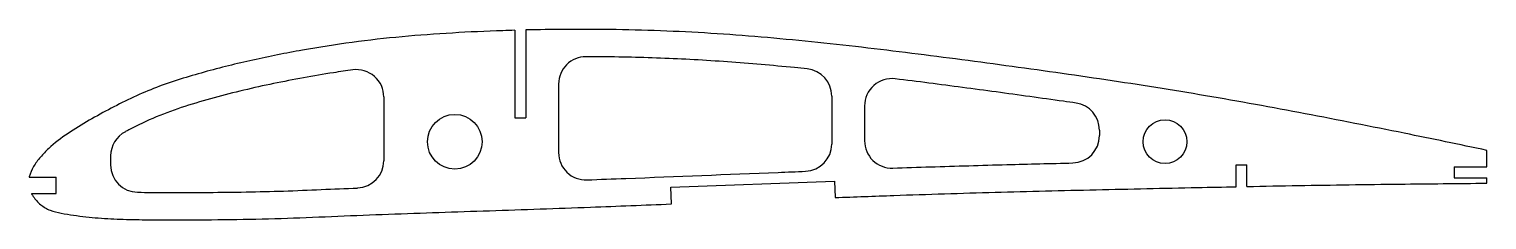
# Model space of a CAD drawing. Header units: millimetres. Extents: x 1 to 268, y -6 to 29.
import ezdxf

# ---------------------------------------------------------------- set-up
doc = ezdxf.new("R2010")
doc.units = ezdxf.units.MM

msp = doc.modelspace()

# ---------------------------------------------------------------- linework, layer by layer
at = {"color": 7, "linetype": 'Continuous', "lineweight": 25}
for p, q in [((90, 28.37), (90, 12.37)), ((92, 28.43), (92, 12.37)), ((66, 16.18), (66, 4.53)), ((98, 18.55), (98, 6.01)), ((148, 16.34), (148, 7.58)), ((154, 14.54), (154, 8.17)), ((90, 12.37), (92, 12.37)), ((197, 10.11), (197, 9.12)), ((16, 5.4), (16, 3.75)), ((267.91, 3.41), (267.91, 6.41)), ((222, -0.23), (222, 3.77)), ((222, 3.77), (224, 3.77)), ((224, -0.19), (224, 3.77)), ((261.91, 3.41), (261.91, 1.41)), ((261.91, 3.41), (267.91, 3.41)), ((1.08, 1.5), (6, 1.5)), ((6, -1.5), (6, 1.5)), ((118.52, -0.33), (148.5, 0.79)), ((148.5, 0.79), (148.61, -2.21)), ((261.91, 1.41), (267.91, 1.41)), ((267.91, 0.41), (267.91, 1.41)), ((1.52, -1.5), (6, -1.5)), ((118.64, -3.39), (118.52, -0.33))]:
    msp.add_line(p, q, dxfattribs=at)
for centre, radius in [((79, 8), 5), ((209, 8), 4)]:
    msp.add_circle(centre, radius, dxfattribs=at)
for centre, start, end in [((103, 18.55), 89.8717, 180), ((61, 16.18), 0, 97.7757), ((143, 16.34), 0, 84.2004), ((159, 14.54), 83.0086, 180), ((192, 10.11), 0, 81.789), ((21, 5.4), 117.4704, 180), ((159, 8.17), 180, 271.9714), ((192, 9.12), 271.3461, 0), ((103, 6.01), 180, 272.1247), ((143, 7.58), 272.2054, 0), ((21, 3.75), 180, 269.1594), ((61, 4.53), 272.3084, 0)]:
    msp.add_arc(centre, 5, start, end, dxfattribs=at)
for points, knots in [([(90, 28.37), (89.26, 28.35), (82.36, 28.13), (72.4, 27.59), (60.19, 26.23), (51.08, 24.8), (42.03, 23), (34.58, 21.17), (28.7, 19.45), (24.36, 17.98), (20.17, 16.21), (16.08, 14.14), (12.04, 11.95), (8.14, 9.56), (5.15, 7.32), (3.1, 5.2), (1.81, 3.47), (1.24, 2.18), (1.09, 1.53), (1.08, 1.5)], [0.3457735, 0.3457735, 0.3457735, 0.3457735, 0.3493982, 0.3795273, 0.3945918, 0.4096564, 0.4247209, 0.4397854, 0.4473177, 0.45485, 0.4623823, 0.4699145, 0.4774468, 0.4849791, 0.4925113, 0.4962775, 0.5000436, 0.5038097, 0.5039857, 0.5039857, 0.5039857, 0.5039857]), ([(267.91, 6.41), (262.88, 7.48), (251.8, 9.78), (234.65, 13.15), (216.45, 16.48), (198.18, 19.37), (179.85, 21.92), (161.5, 24.36), (143.13, 26.47), (124.71, 28.04), (107.66, 28.63), (96.75, 28.54), (92, 28.43)], [0.0531109, 0.0531109, 0.0531109, 0.0531109, 0.0782365, 0.1083656, 0.1384947, 0.1686237, 0.1987528, 0.2288819, 0.259011, 0.2891401, 0.3192691, 0.3425108, 0.3425108, 0.3425108, 0.3425108]), ([(143.51, 21.32), (142.73, 21.4), (141.96, 21.47), (137.1, 21.95), (133.01, 22.31), (124.84, 22.89), (120.76, 23.12), (112.59, 23.43), (108.5, 23.52), (103.94, 23.55), (103.48, 23.55), (103.01, 23.55)], [0.7382171, 0.7382171, 0.7382171, 0.7382171, 0.75, 0.75, 0.8125, 0.8125, 0.875, 0.875, 0.9375, 0.9375, 0.9446079, 0.9446079, 0.9446079, 0.9446079]), ([(60.32, 21.13), (59.14, 20.97), (57.96, 20.8), (53.11, 20.05), (49.45, 19.38), (42.16, 17.87), (38.53, 17.02), (33.15, 15.55), (31.36, 15.02), (27.82, 13.88), (26.07, 13.25), (22.64, 11.81), (20.96, 11), (19.1, 10.05), (18.9, 9.94), (18.69, 9.84)], [0.02992038, 0.02992038, 0.02992038, 0.02992038, 0.033494, 0.033494, 0.04465867, 0.04465867, 0.05582334, 0.05582334, 0.06140567, 0.06140567, 0.06698801, 0.06698801, 0.07257034, 0.07257034, 0.07325635, 0.07325635, 0.07325635, 0.07325635]), ([(192.71, 15.06), (191.94, 15.17), (191.17, 15.28), (186.31, 15.97), (182.2, 16.54), (173.99, 17.65), (169.88, 18.2), (163.72, 18.99), (161.67, 19.25), (159.61, 19.5)], [0.4882483, 0.4882483, 0.4882483, 0.4882483, 0.5, 0.5, 0.5625, 0.5625, 0.625, 0.625, 0.6563471, 0.6563471, 0.6563471, 0.6563471]), ([(159.17, 3.17), (161.47, 3.25), (163.78, 3.33), (170.73, 3.55), (175.39, 3.69), (184.07, 3.92), (188.09, 4.02), (192.12, 4.12)], [0.7190859, 0.7190859, 0.7190859, 0.7190859, 0.75, 0.75, 0.8125, 0.8125, 0.8665468, 0.8665468, 0.8665468, 0.8665468]), ([(103.19, 1.02), (105.56, 1.11), (107.94, 1.2), (119.59, 1.64), (128.87, 2.03), (139.84, 2.46), (141.52, 2.52), (143.19, 2.59)], [0.46799, 0.46799, 0.46799, 0.46799, 0.5, 0.5, 0.625, 0.625, 0.6475156, 0.6475156, 0.6475156, 0.6475156]), ([(224, -0.19), (227.14, -0.13), (236.46, 0.05), (251.11, 0.25), (262.59, 0.36), (267.91, 0.41)], [0.8763714, 0.8763714, 0.8763714, 0.8763714, 0.89172161, 0.92185069, 0.94781168, 0.94781168, 0.94781168, 0.94781168]), ([(1.52, -1.5), (1.62, -1.68), (2.07, -2.42), (3.14, -3.6), (4.85, -4.62), (6.93, -5.11), (9.21, -5.45), (12.22, -5.84), (16.02, -6.14), (20.61, -6.26), (25.23, -6.29), (31.4, -6.28), (39.11, -6.24), (48.34, -6.02), (57.58, -5.61), (66.84, -5.24), (76.1, -4.92), (88.44, -4.52), (102.61, -4.02), (113.71, -3.59), (118.64, -3.39)], [0.5101823, 0.5101823, 0.5101823, 0.5101823, 0.511342, 0.5151081, 0.5188743, 0.5226404, 0.5264065, 0.5301727, 0.5377049, 0.5452372, 0.5527695, 0.5603018, 0.5753663, 0.5904308, 0.6054954, 0.6205599, 0.6356244, 0.650689, 0.6808181, 0.7048944, 0.7048944, 0.7048944, 0.7048944]), ([(20.93, -1.25), (21.77, -1.26), (22.63, -1.27), (24.63, -1.28), (25.78, -1.28), (29.25, -1.28), (31.56, -1.28), (36.18, -1.25), (38.48, -1.23), (43.07, -1.14), (45.36, -1.09), (49.94, -0.94), (52.24, -0.84), (56.77, -0.65), (58.98, -0.56), (61.2, -0.47)], [0.0976648, 0.0976648, 0.0976648, 0.0976648, 0.109375, 0.109375, 0.125, 0.125, 0.15625, 0.15625, 0.1875, 0.1875, 0.21875, 0.21875, 0.25, 0.25, 0.2797483, 0.2797483, 0.2797483, 0.2797483]), ([(148.61, -2.21), (152.2, -2.08), (161.95, -1.72), (177.88, -1.22), (196.4, -0.77), (211.11, -0.46), (219.64, -0.28), (222, -0.23)], [0.7537012, 0.7537012, 0.7537012, 0.7537012, 0.7712053, 0.8013344, 0.8314635, 0.8615925, 0.8731173, 0.8731173, 0.8731173, 0.8731173])]:
    msp.add_open_spline(points, degree=3, knots=knots, dxfattribs=at)

doc.saveas('drawing.dxf')
